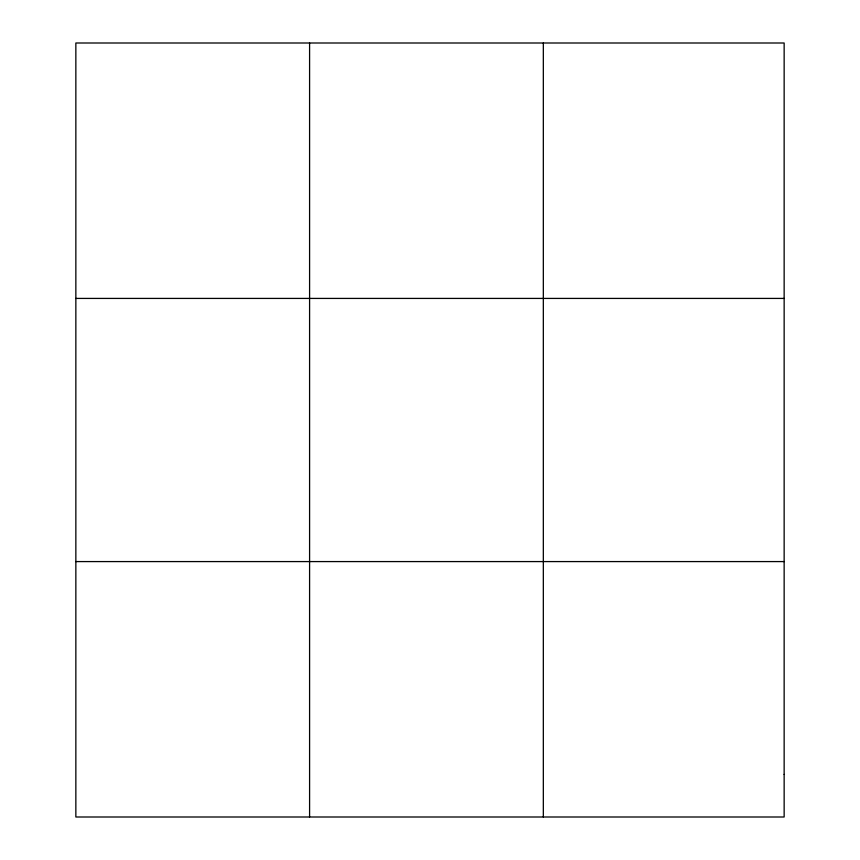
<?xml version="1.0" encoding="UTF-8"?>
<svg xmlns="http://www.w3.org/2000/svg" width="860" height="860" viewBox="0 0 860 860"><rect width="100%" height="100%" fill="white"/><g stroke="black" fill="none" stroke-linecap="round" stroke-linejoin="round"><path stroke-width="1.29" d="M309.589 817L309.589 43M543.327 817L543.327 43M75.852 298.42L784.148 298.42M75.852 561.58L784.148 561.58M784.148 774.43L784.148 817L75.852 817L75.852 43L784.148 43L784.148 774.43"/></g></svg>
